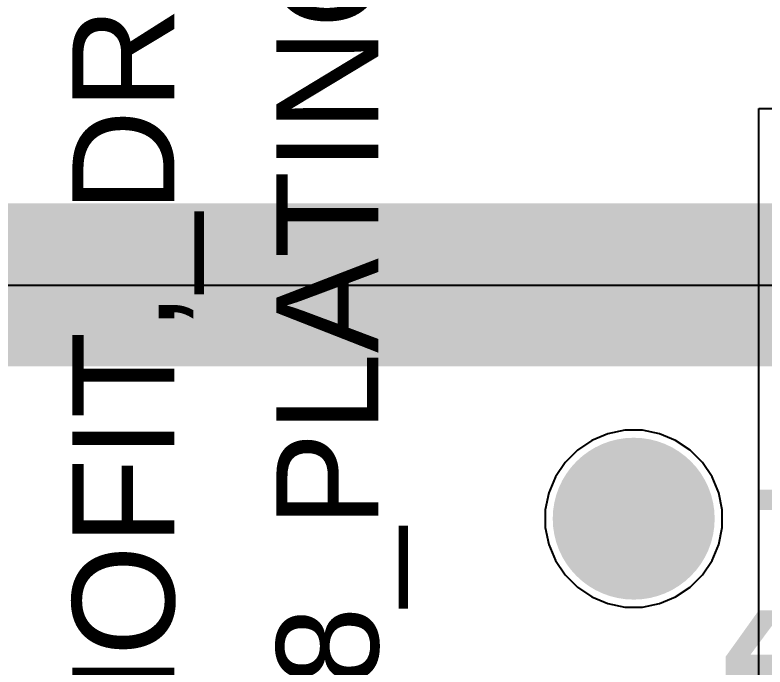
# Model space of a CAD drawing. Header units: inches. Extents: x -1.3 to 11.9, y -6.8 to 4.2.
# Drawn here: x 2.9568 to 3.3243, y 2.9723 to 3.2919 of the extents above; entities that cross this region are included whole.
import ezdxf

# ---------------------------------------------------------------- set-up
doc = ezdxf.new("R2010")
doc.units = ezdxf.units.IN
doc.header["$MEASUREMENT"] = 0
for name, color, linetype in [('02_GND1', 76, 'Continuous'), ('04_GND2', 16, 'Continuous'), ('06_GND3', 216, 'Continuous'), ('08_GND4', 136, 'Continuous'), ('09_PWR1', 136, 'Continuous'), ('10_PWR2', 136, 'Continuous'), ('11_GND5', 136, 'Continuous'), ('13_GND6', 136, 'Continuous'), ('15_GND7', 136, 'Continuous'), ('AB', 56, 'Continuous'), ('Bottom Overlay', 54, 'Continuous'), ('Keep-Out Layer', 6, 'Continuous'), ('Mechanical 13', 56, 'Continuous'), ('TOP', 1, 'Continuous'), ('Top Paste', 8, 'Continuous'), ('Top Solder', 216, 'Continuous')]:
    doc.layers.add(name, color=color, linetype=linetype)
doc.styles.add('Arial', font='', dxfattribs={"height": 0.2})
doc.styles.get('Arial').set_extended_font_data('Arial')

# ---------------------------------------------------------------- blocks, each defined once
blk = doc.blocks.new('F________111')
at = {"layer": 'TOP'}
h = blk.add_hatch(color=1, dxfattribs=at)
edge = h.paths.add_edge_path()
edge.add_arc((0, 0), 0.02, 0, 360)
at = {"layer": 'Top Paste'}
h = blk.add_hatch(color=8, dxfattribs=at)
edge = h.paths.add_edge_path()
edge.add_arc((0, 0), 0.02, 0, 360)
at = {"layer": 'Top Solder'}
h = blk.add_hatch(color=216, dxfattribs=at)
edge = h.paths.add_edge_path()
edge.add_arc((0, 0), 0.03968, 0, 360)
at = {"layer": 'TOP'}
for p, q in [((-0.01263, 0.04164), (-0.02051, 0.03838)), ((-0.00427, 0.04331), (-0.01263, 0.04164)), ((0, 0.04331), (-0.00427, 0.04331)), ((0.00427, 0.04331), (0, 0.04331)), ((0.01263, 0.04164), (0.00427, 0.04331)), ((0.02051, 0.03838), (0.01263, 0.04164)), ((-0.02051, 0.03838), (-0.02761, 0.03364)), ((0.02761, 0.03364), (0.02051, 0.03838)), ((-0.02761, 0.03364), (-0.03364, 0.02761)), ((0.03364, 0.02761), (0.02761, 0.03364)), ((-0.03364, 0.02761), (-0.03838, 0.02051)), ((0.03838, 0.02051), (0.03364, 0.02761)), ((-0.03838, 0.02051), (-0.04164, 0.01263)), ((0.04164, 0.01263), (0.03838, 0.02051)), ((-0.04164, 0.01263), (-0.04331, 0.00427)), ((0.04331, 0.00427), (0.04164, 0.01263)), ((-0.04331, 0.00427), (-0.04331, 0)), ((0.04331, 0), (0.04331, 0.00427)), ((-0.04331, 0), (-0.04331, -0.00427)), ((0.04331, 0), (0.04331, 0)), ((0.04331, -0.00427), (0.04331, 0)), ((-0.04331, -0.00427), (-0.04164, -0.01263)), ((0.04164, -0.01263), (0.04331, -0.00427)), ((-0.04164, -0.01263), (-0.03838, -0.02051)), ((0.03838, -0.02051), (0.04164, -0.01263)), ((-0.03838, -0.02051), (-0.03364, -0.02761)), ((0.03364, -0.02761), (0.03838, -0.02051)), ((-0.03364, -0.02761), (-0.02761, -0.03364)), ((0.02761, -0.03364), (0.03364, -0.02761)), ((-0.02761, -0.03364), (-0.02051, -0.03838)), ((0.02051, -0.03838), (0.02761, -0.03364)), ((-0.02051, -0.03838), (-0.01263, -0.04164)), ((0.01263, -0.04164), (0.02051, -0.03838)), ((-0.01263, -0.04164), (-0.00427, -0.04331)), ((-0.00427, -0.04331), (0, -0.04331)), ((0, -0.04331), (0.00427, -0.04331)), ((0.00427, -0.04331), (0.01263, -0.04164))]:
    blk.add_line(p, q, dxfattribs=at)
blk = doc.blocks.new('CON_1053141204_320')
at = {"layer": 'AB'}
for p, q in [((-0.29114, 0.13752), (0.19272, 0.13752)), ((0.19272, 0.13752), (0.19272, -0.68957))]:
    blk.add_line(p, q, dxfattribs=at)
at = {"layer": 'Mechanical 13', "style": 'Arial'}
for s, p in [('HDR_OF_NANOFIT,_DR,_R/A,_PWR_CONN_-4_CKT', (-0.54921, 0.42398)), ('GOLD_0.38_PLATING_BLACK_COLOUR', (-0.42421, 0.32398))]:
    blk.add_text(s, height=0.05, dxfattribs=at).set_placement(p)

msp = doc.modelspace()

# ---------------------------------------------------------------- linework, layer by layer
at = {"layer": '02_GND1'}
msp.add_line((0.02171, 3.15952), (3.91429, 3.15952), dxfattribs=at)
msp.add_lwpolyline([(0.02171, 3.17962, 0.04, 0.04, 0), (3.91429, 3.17962, 0.04, 0.04, 0)], format="xyseb", dxfattribs=at)
at = {"layer": '04_GND2'}
msp.add_line((0.02171, 3.15952), (3.91429, 3.15952), dxfattribs=at)
msp.add_lwpolyline([(0.02171, 3.17962, 0.04, 0.04, 0), (3.91429, 3.17962, 0.04, 0.04, 0)], format="xyseb", dxfattribs=at)
at = {"layer": '06_GND3'}
msp.add_line((0.02171, 3.15952), (3.91429, 3.15952), dxfattribs=at)
msp.add_lwpolyline([(0.02171, 3.17962, 0.04, 0.04, 0), (3.91429, 3.17962, 0.04, 0.04, 0)], format="xyseb", dxfattribs=at)
at = {"layer": '08_GND4'}
msp.add_line((0.02171, 3.15952), (3.91429, 3.15952), dxfattribs=at)
msp.add_lwpolyline([(0.02171, 3.17962, 0.04, 0.04, 0), (3.91429, 3.17962, 0.04, 0.04, 0)], format="xyseb", dxfattribs=at)
at = {"layer": '09_PWR1'}
msp.add_line((0.02171, 3.15952), (3.91429, 3.15952), dxfattribs=at)
msp.add_lwpolyline([(0.02171, 3.17962, 0.04, 0.04, 0), (3.91429, 3.17962, 0.04, 0.04, 0)], format="xyseb", dxfattribs=at)
at = {"layer": '10_PWR2'}
msp.add_line((0.02171, 3.15952), (3.91429, 3.15952), dxfattribs=at)
msp.add_lwpolyline([(0.02171, 3.17962, 0.04, 0.04, 0), (3.91429, 3.17962, 0.04, 0.04, 0)], format="xyseb", dxfattribs=at)
at = {"layer": '11_GND5'}
msp.add_line((0.02171, 3.15952), (3.91429, 3.15952), dxfattribs=at)
msp.add_lwpolyline([(0.02171, 3.17962, 0.04, 0.04, 0), (3.91429, 3.17962, 0.04, 0.04, 0)], format="xyseb", dxfattribs=at)
at = {"layer": '13_GND6'}
msp.add_line((0.02171, 3.15952), (3.91429, 3.15952), dxfattribs=at)
msp.add_lwpolyline([(0.02171, 3.17962, 0.04, 0.04, 0), (3.91429, 3.17962, 0.04, 0.04, 0)], format="xyseb", dxfattribs=at)
at = {"layer": '15_GND7'}
msp.add_line((0.02171, 3.15952), (3.91429, 3.15952), dxfattribs=at)
msp.add_lwpolyline([(0.02171, 3.17962, 0.04, 0.04, 0), (3.91429, 3.17962, 0.04, 0.04, 0)], format="xyseb", dxfattribs=at)
at = {"layer": 'Keep-Out Layer'}
msp.add_lwpolyline([(-0.001, 3.14961, 0.06, 0.06, 0), (3.93701, 3.14961, 0.06, 0.06, 0)], format="xyseb", dxfattribs=at)

# ---------------------------------------------------------------- block references
at = {"rotation": 90}
for name, p in [('CON_1053141204_320', (3.4589, 3.05342)), ('F________111', (3.26, 3.045))]:
    msp.add_blockref(name, p, dxfattribs=at)

# ---------------------------------------------------------------- texts
at = {"layer": 'Bottom Overlay', "style": 'Arial', "text_generation_flag": 2}
msp.add_text('+12V', height=0.1, rotation=90, dxfattribs=at).set_placement((3.405, 3.095))

doc.saveas('drawing.dxf')
